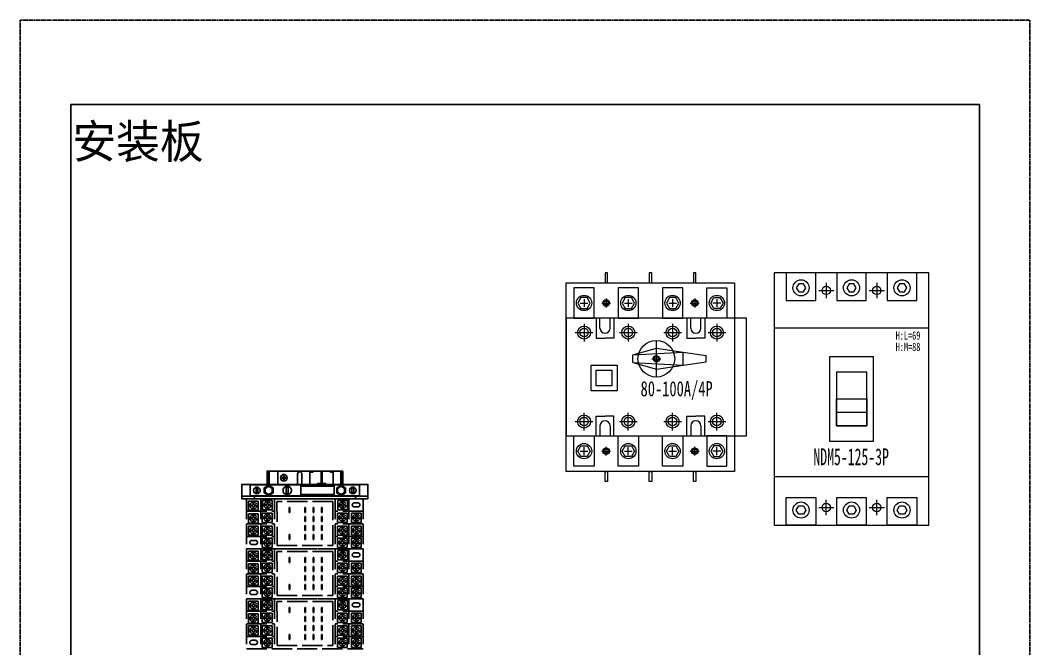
# Model space of a CAD drawing. Extents: x 331745 to 332345, y 349628 to 350428.
# Drawn here: x 331745 to 332345, y 350054 to 350428 of the extents above; entities that cross this region are included whole.
import ezdxf
from ezdxf.enums import TextEntityAlignment as Align

# ---------------------------------------------------------------- set-up
doc = ezdxf.new("R2010")
doc.units = 0
doc.header["$MEASUREMENT"] = 0
doc.linetypes.add('ACAD_ISO02W100', pattern=[15, 12, -3])
doc.linetypes.add('DASHED', pattern=[0.75, 0.5, -0.25])
for name, color, linetype in [('DRAW', 123, 'Continuous'), ('Layer1', 7, 'Continuous'), ('布置图', 30, 'Continuous'), ('文字', 3, 'Continuous')]:
    doc.layers.add(name, color=color, linetype=linetype)
doc.layers.add('细线', color=7, linetype='Continuous', lineweight=0)
doc.styles.add('宋', font='', dxfattribs={"width": 0.7})
doc.styles.get('宋').set_extended_font_data('SimSun')

# ---------------------------------------------------------------- blocks, each defined once
blk = doc.blocks.new('1756939816821faf57-5930-41f2-8984-4e70654d94d7')
for points in [[(4.76, 158.57), (4.76, 159.17), (3.01, 159.17), (3.01, 158.57)], [(9.62, 151.72), (10.28, 151.72), (10.28, 159.17), (9.62, 159.17)], [(15.15, 159.17), (15.15, 158.57), (16.9, 158.57), (16.9, 159.17)], [(7.5, 151.72), (7.5, 151.17), (12.4, 151.17), (12.4, 151.72)]]:
    blk.add_hatch(color=7).paths.add_polyline_path(points)
at = {"color": 0}
for p, q in [((-21.91, 159.17), (-21.91, 151.17)), ((-21.31, 159.17), (-21.31, 151.17)), ((-16.02, 159.17), (-16.02, 151.17)), ((-4.35, 157.47), (-4.35, 151.17)), ((-1.78, 157.47), (-1.78, 151.17)), ((21.33, 159.17), (21.33, 151.17)), ((21.92, 159.17), (21.92, 151.17))]:
    blk.add_line(p, q, dxfattribs=at)
at = {"color": 0, "elevation": 0}
for points in [[(22.5, 159.17), (22.5, 151.17), (-22.5, 151.17), (-22.5, 159.17)], [(16.9, 159.17), (16.9, 151.17), (3.01, 151.17), (3.01, 159.17)], [(4.76, 159.17), (4.76, 158.57), (3.01, 158.57), (3.01, 159.17)], [(10.28, 159.17), (10.28, 151.72), (9.62, 151.72), (9.62, 159.17)], [(16.9, 159.17), (16.9, 158.57), (15.15, 158.57), (15.15, 159.17)], [(12.4, 151.72), (12.4, 151.17), (7.5, 151.17), (7.5, 151.72)]]:
    blk.add_lwpolyline(points, close=True, dxfattribs=at)
at = {"color": 0}
blk.add_arc((-3.07, 157.47), 1.28, 0, 180, dxfattribs=at)
at = {"layer": 'DRAW', "color": 7, "ltscale": 0.3, "elevation": 0}
for points in [[(37.5, 142.67), (37.5, 151.17), (-37.5, 151.17), (-37.5, 142.67)], [(-2.5, 144.42), (-2.5, 150.92), (-32.5, 150.92), (-32.5, 144.42)], [(-24.1, 146.17), (-21.5, 144.67), (-18.9, 146.17), (-18.9, 149.17), (-21.5, 150.67), (-24.1, 149.17)], [(-23.6, 146.46), (-21.5, 145.25), (-19.4, 146.46), (-19.4, 148.88), (-21.5, 150.09), (-23.6, 148.88)], [(17.5, 150.12), (17.5, 150.92), (-2.5, 150.92), (-2.5, 150.12)], [(32.5, 144.42), (32.5, 150.92), (17.5, 150.92), (17.5, 144.42)], [(24.1, 146.17), (21.5, 144.67), (18.9, 146.17), (18.9, 149.17), (21.5, 150.67), (24.1, 149.17)], [(23.6, 146.46), (21.5, 145.25), (19.4, 146.46), (19.4, 148.88), (21.5, 150.09), (23.6, 148.88)], [(37.5, 142.67), (37.5, 144.17), (-37.5, 144.17), (-37.5, 142.67)], [(30, 142.67), (30, 144.17), (-30, 144.17), (-30, 142.67)], [(-28, 146.17), (-28, 149.17), (-29, 149.17), (-29, 146.17)], [(-9.88, 145.79), (-9.88, 149.54), (-11.12, 149.54), (-11.12, 145.79)], [(17.5, 144.42), (17.5, 145.22), (-2.5, 145.22), (-2.5, 144.42)], [(28, 146.17), (28, 149.17), (29, 149.17), (29, 146.17)]]:
    blk.add_lwpolyline(points, close=True, dxfattribs=at)
at = {"layer": 'DRAW', "color": 7, "ltscale": 0.3}
for centre, radius in [((-10.5, 147.67), 2.5), ((-28.5, 147.67), 2), ((28.5, 147.67), 2)]:
    blk.add_circle(centre, radius, dxfattribs=at)
at = {"layer": 'Layer1', "color": 7, "lineweight": -3, "ltscale": 50}
blk.add_circle((-12.5, 155.17), 2.03, dxfattribs=at)
at = {"layer": '文字', "color": 7, "linetype": 'ACAD_ISO02W100'}
for p, q in [((-12.69, 156.37), (-12.69, 155.86)), ((-12.3, 156.37), (-12.69, 156.37)), ((-12.3, 155.86), (-12.3, 156.37)), ((-13.2, 155.35), (-13.75, 155.35)), ((-13.75, 155.35), (-13.75, 154.96)), ((-13.75, 154.96), (-13.2, 154.96)), ((-12.69, 154.45), (-12.69, 153.9)), ((-12.69, 153.9), (-12.3, 153.9)), ((-12.3, 153.9), (-12.3, 154.45)), ((-11.79, 155.35), (-11.27, 155.35)), ((-11.79, 154.96), (-11.27, 154.96)), ((-11.27, 154.96), (-11.27, 155.35))]:
    blk.add_line(p, q, dxfattribs=at)
at = {"layer": '文字', "color": 0, "linetype": 'ACAD_ISO02W100'}
for p, q in [((34.65, 142.67), (-34.65, 142.67)), ((-34.65, 142.67), (-34.65, 112.97)), ((-34.65, 142.67), (-34.65, 112.97)), ((-31.45, 138.92), (-32.13, 138.92)), ((-32.13, 138.92), (-32.13, 138.42)), ((-32.13, 138.42), (-31.45, 138.42)), ((-30.81, 140.19), (-30.81, 139.55)), ((-30.32, 140.19), (-30.81, 140.19)), ((-30.32, 139.55), (-30.32, 140.19)), ((-30.32, 138.92), (-30.32, 138.92)), ((-29.68, 138.92), (-29.04, 138.92)), ((-29.68, 138.42), (-29.04, 138.42)), ((-29.04, 138.42), (-29.04, 138.92)), ((-26.18, 142.67), (-26.18, 112.97)), ((-23.1, 139.19), (-23.78, 139.19)), ((-23.78, 139.19), (-23.78, 138.7)), ((-23.78, 138.7), (-23.1, 138.7)), ((-22.46, 140.46), (-22.46, 139.82)), ((-21.97, 140.46), (-22.46, 140.46)), ((-22.46, 138.06), (-22.46, 137.37)), ((-21.97, 139.82), (-21.97, 140.46)), ((-21.97, 139.19), (-21.97, 139.19)), ((-21.97, 137.37), (-21.97, 138.06)), ((-21.34, 139.19), (-20.69, 139.19)), ((-21.34, 138.7), (-20.69, 138.7)), ((-20.69, 138.7), (-20.69, 139.19)), ((-17.96, 142.67), (-17.96, 112.97)), ((17.96, 142.67), (17.96, 112.97)), ((21.58, 139.19), (20.9, 139.19)), ((20.9, 139.19), (20.9, 138.7)), ((20.9, 138.7), (21.58, 138.7)), ((22.22, 140.46), (22.22, 139.82)), ((22.71, 140.46), (22.22, 140.46)), ((22.22, 138.06), (22.22, 137.37)), ((22.71, 139.82), (22.71, 140.46)), ((22.71, 139.19), (22.71, 139.19)), ((22.71, 137.37), (22.71, 138.06)), ((23.35, 139.19), (23.99, 139.19)), ((23.35, 138.7), (23.99, 138.7)), ((23.99, 138.7), (23.99, 139.19)), ((26.18, 142.67), (26.18, 112.97)), ((34.65, 142.67), (34.65, 112.97)), ((-34.65, 135.3), (-17.96, 135.3)), ((-30.81, 137.79), (-30.81, 137.1)), ((-30.81, 137.1), (-30.32, 137.1)), ((-30.81, 132.55), (-30.81, 131.91)), ((-30.32, 132.55), (-30.81, 132.55)), ((-30.32, 137.1), (-30.32, 137.79)), ((-30.32, 131.91), (-30.32, 132.55)), ((-22.58, 132.98), (-22.58, 132.34)), ((-22.09, 132.98), (-22.58, 132.98)), ((-22.46, 137.37), (-21.97, 137.37)), ((-22.09, 132.34), (-22.09, 132.98)), ((34.65, 135.3), (17.96, 135.3)), ((22.1, 132.98), (22.1, 132.34)), ((22.59, 132.98), (22.1, 132.98)), ((22.22, 137.37), (22.71, 137.37)), ((22.59, 132.34), (22.59, 132.98)), ((30.33, 132.98), (30.33, 132.34)), ((30.82, 132.98), (30.33, 132.98)), ((30.82, 132.34), (30.82, 132.98)), ((-34.65, 127.82), (-17.96, 127.82)), ((-31.45, 131.28), (-32.13, 131.28)), ((-32.13, 131.28), (-32.13, 130.79)), ((-32.13, 130.79), (-31.45, 130.79)), ((-30.81, 130.15), (-30.81, 129.46)), ((-30.81, 129.46), (-30.32, 129.46)), ((-30.32, 131.28), (-30.32, 131.28)), ((-30.32, 129.46), (-30.32, 130.15)), ((-29.68, 131.28), (-29.04, 131.28)), ((-29.68, 130.79), (-29.04, 130.79)), ((-29.04, 130.79), (-29.04, 131.28)), ((-23.22, 131.7), (-23.9, 131.7)), ((-23.9, 131.7), (-23.9, 131.21)), ((-23.9, 131.21), (-23.22, 131.21)), ((-22.58, 130.57), (-22.58, 129.89)), ((-22.58, 129.89), (-22.09, 129.89)), ((-22.09, 131.7), (-22.09, 131.7)), ((-22.09, 129.89), (-22.09, 130.57)), ((-21.45, 131.7), (-20.81, 131.7)), ((-21.45, 131.21), (-20.81, 131.21)), ((-20.81, 131.21), (-20.81, 131.7)), ((34.65, 127.82), (17.96, 127.82)), ((21.46, 131.7), (20.78, 131.7)), ((20.78, 131.7), (20.78, 131.21)), ((20.78, 131.21), (21.46, 131.21)), ((22.1, 130.57), (22.1, 129.89)), ((22.1, 129.89), (22.59, 129.89)), ((22.59, 131.7), (22.59, 131.7)), ((22.59, 129.89), (22.59, 130.57)), ((23.23, 131.7), (23.87, 131.7)), ((23.23, 131.21), (23.87, 131.21)), ((23.87, 131.21), (23.87, 131.7)), ((29.69, 131.7), (29.01, 131.7)), ((29.01, 131.7), (29.01, 131.21)), ((29.01, 131.21), (29.69, 131.21)), ((30.33, 130.57), (30.33, 129.89)), ((30.33, 129.89), (30.82, 129.89)), ((30.82, 131.7), (30.82, 131.7)), ((30.82, 129.89), (30.82, 130.57)), ((31.45, 131.7), (32.1, 131.7)), ((31.45, 131.21), (32.1, 131.21)), ((32.1, 131.21), (32.1, 131.7)), ((-34.65, 120.33), (-17.96, 120.33)), ((-31.45, 124.07), (-32.13, 124.07)), ((-32.13, 124.07), (-32.13, 123.57)), ((-32.13, 123.57), (-31.45, 123.57)), ((-30.81, 125.34), (-30.81, 124.7)), ((-30.32, 125.34), (-30.81, 125.34)), ((-30.81, 122.94), (-30.81, 122.25)), ((-30.81, 122.25), (-30.32, 122.25)), ((-30.32, 124.7), (-30.32, 125.34)), ((-30.32, 124.07), (-30.32, 124.07)), ((-30.32, 122.25), (-30.32, 122.94)), ((-29.68, 124.07), (-29.04, 124.07)), ((-29.68, 123.57), (-29.04, 123.57)), ((-29.04, 123.57), (-29.04, 124.07)), ((-23.22, 124.07), (-23.9, 124.07)), ((-23.9, 124.07), (-23.9, 123.57)), ((-23.9, 123.57), (-23.22, 123.57)), ((-22.58, 125.34), (-22.58, 124.7)), ((-22.09, 125.34), (-22.58, 125.34)), ((-22.58, 122.94), (-22.58, 122.25)), ((-22.58, 122.25), (-22.09, 122.25)), ((-22.09, 124.7), (-22.09, 125.34)), ((-22.09, 124.07), (-22.09, 124.07)), ((-22.09, 122.25), (-22.09, 122.94)), ((-21.45, 124.07), (-20.81, 124.07)), ((-21.45, 123.57), (-20.81, 123.57)), ((-20.81, 123.57), (-20.81, 124.07)), ((34.65, 120.33), (17.96, 120.33)), ((21.46, 124.07), (20.78, 124.07)), ((20.78, 124.07), (20.78, 123.57)), ((20.78, 123.57), (21.46, 123.57)), ((22.1, 125.34), (22.1, 124.7)), ((22.59, 125.34), (22.1, 125.34)), ((22.1, 122.94), (22.1, 122.25)), ((22.1, 122.25), (22.59, 122.25)), ((22.59, 124.7), (22.59, 125.34)), ((22.59, 124.07), (22.59, 124.07)), ((22.59, 122.25), (22.59, 122.94)), ((23.23, 124.07), (23.87, 124.07)), ((23.23, 123.57), (23.87, 123.57)), ((23.87, 123.57), (23.87, 124.07)), ((29.69, 124.07), (29.01, 124.07)), ((29.01, 124.07), (29.01, 123.57)), ((29.01, 123.57), (29.69, 123.57)), ((30.33, 125.34), (30.33, 124.7)), ((30.82, 125.34), (30.33, 125.34)), ((30.33, 122.94), (30.33, 122.25)), ((30.33, 122.25), (30.82, 122.25)), ((30.82, 124.7), (30.82, 125.34)), ((30.82, 124.07), (30.82, 124.07)), ((30.82, 122.25), (30.82, 122.94)), ((31.45, 124.07), (32.1, 124.07)), ((31.45, 123.57), (32.1, 123.57)), ((32.1, 123.57), (32.1, 124.07)), ((-23.22, 116.85), (-23.9, 116.85)), ((-23.9, 116.85), (-23.9, 116.36)), ((-23.9, 116.36), (-23.22, 116.36)), ((-22.58, 118.13), (-22.58, 117.49)), ((-22.09, 118.13), (-22.58, 118.13)), ((-22.58, 115.72), (-22.58, 115.04)), ((-22.58, 115.04), (-22.09, 115.04)), ((-22.09, 117.49), (-22.09, 118.13)), ((-22.09, 116.85), (-22.09, 116.85)), ((-22.09, 115.04), (-22.09, 115.72)), ((-21.45, 116.85), (-20.81, 116.85)), ((-21.45, 116.36), (-20.81, 116.36)), ((-20.81, 116.36), (-20.81, 116.85)), ((21.46, 116.85), (20.78, 116.85)), ((20.78, 116.85), (20.78, 116.36)), ((20.78, 116.36), (21.46, 116.36)), ((22.1, 118.13), (22.1, 117.49)), ((22.59, 118.13), (22.1, 118.13)), ((22.1, 115.72), (22.1, 115.04)), ((22.1, 115.04), (22.59, 115.04)), ((22.59, 117.49), (22.59, 118.13)), ((22.59, 116.85), (22.59, 116.85)), ((22.59, 115.04), (22.59, 115.72)), ((23.23, 116.85), (23.87, 116.85)), ((23.23, 116.36), (23.87, 116.36)), ((23.87, 116.36), (23.87, 116.85)), ((29.69, 116.85), (29.01, 116.85)), ((29.01, 116.85), (29.01, 116.36)), ((29.01, 116.36), (29.69, 116.36)), ((30.33, 118.13), (30.33, 117.49)), ((30.82, 118.13), (30.33, 118.13)), ((30.33, 115.72), (30.33, 115.04)), ((30.33, 115.04), (30.82, 115.04)), ((30.82, 117.49), (30.82, 118.13)), ((30.82, 116.85), (30.82, 116.85)), ((30.82, 115.04), (30.82, 115.72)), ((31.45, 116.85), (32.1, 116.85)), ((31.45, 116.36), (32.1, 116.36)), ((32.1, 116.36), (32.1, 116.85)), ((-34.65, 112.97), (34.65, 112.97)), ((34.65, 112.97), (-34.65, 112.97)), ((-34.65, 112.97), (-34.65, 83.27)), ((-34.65, 112.97), (-34.65, 83.27)), ((-31.45, 109.22), (-32.13, 109.22)), ((-32.13, 109.22), (-32.13, 108.72)), ((-32.13, 108.72), (-31.45, 108.72)), ((-30.81, 110.49), (-30.81, 109.85)), ((-30.32, 110.49), (-30.81, 110.49)), ((-30.81, 108.09), (-30.81, 107.4)), ((-30.32, 109.85), (-30.32, 110.49)), ((-30.32, 109.22), (-30.32, 109.22)), ((-30.32, 107.4), (-30.32, 108.09)), ((-29.68, 109.22), (-29.04, 109.22)), ((-29.68, 108.72), (-29.04, 108.72)), ((-29.04, 108.72), (-29.04, 109.22)), ((-26.18, 112.97), (-26.18, 83.27)), ((-23.1, 109.49), (-23.78, 109.49)), ((-23.78, 109.49), (-23.78, 109)), ((-23.78, 109), (-23.1, 109)), ((-22.46, 110.76), (-22.46, 110.12)), ((-21.97, 110.76), (-22.46, 110.76)), ((-22.46, 108.36), (-22.46, 107.67)), ((-21.97, 110.12), (-21.97, 110.76)), ((-21.97, 109.49), (-21.97, 109.49)), ((-21.97, 107.67), (-21.97, 108.36)), ((-21.34, 109.49), (-20.69, 109.49)), ((-21.34, 109), (-20.69, 109)), ((-20.69, 109), (-20.69, 109.49)), ((-17.96, 112.97), (-17.96, 83.27)), ((17.96, 112.97), (17.96, 83.27)), ((21.58, 109.49), (20.9, 109.49)), ((20.9, 109.49), (20.9, 109)), ((20.9, 109), (21.58, 109)), ((22.22, 110.76), (22.22, 110.12)), ((22.71, 110.76), (22.22, 110.76)), ((22.22, 108.36), (22.22, 107.67)), ((22.71, 110.12), (22.71, 110.76)), ((22.71, 109.49), (22.71, 109.49)), ((22.71, 107.67), (22.71, 108.36)), ((23.35, 109.49), (23.99, 109.49)), ((23.35, 109), (23.99, 109)), ((23.99, 109), (23.99, 109.49)), ((26.18, 112.97), (26.18, 83.27)), ((34.65, 112.97), (34.65, 83.27)), ((-34.65, 105.6), (-17.96, 105.6)), ((-30.81, 107.4), (-30.32, 107.4)), ((-30.81, 102.85), (-30.81, 102.21)), ((-30.32, 102.85), (-30.81, 102.85)), ((-30.32, 102.21), (-30.32, 102.85)), ((-23.22, 102), (-23.9, 102)), ((-23.9, 102), (-23.9, 101.51)), ((-22.58, 103.28), (-22.58, 102.64)), ((-22.09, 103.28), (-22.58, 103.28)), ((-22.46, 107.67), (-21.97, 107.67)), ((-22.09, 102.64), (-22.09, 103.28)), ((-22.09, 102), (-22.09, 102)), ((-21.45, 102), (-20.81, 102)), ((-20.81, 101.51), (-20.81, 102)), ((34.65, 105.6), (17.96, 105.6)), ((21.46, 102), (20.78, 102)), ((20.78, 102), (20.78, 101.51)), ((22.1, 103.28), (22.1, 102.64)), ((22.59, 103.28), (22.1, 103.28)), ((22.22, 107.67), (22.71, 107.67)), ((22.59, 102.64), (22.59, 103.28)), ((22.59, 102), (22.59, 102)), ((23.23, 102), (23.87, 102)), ((23.87, 101.51), (23.87, 102)), ((29.69, 102), (29.01, 102)), ((29.01, 102), (29.01, 101.51)), ((30.33, 103.28), (30.33, 102.64)), ((30.82, 103.28), (30.33, 103.28)), ((30.82, 102.64), (30.82, 103.28)), ((30.82, 102), (30.82, 102)), ((31.45, 102), (32.1, 102)), ((32.1, 101.51), (32.1, 102)), ((-34.65, 98.12), (-17.96, 98.12)), ((-31.45, 101.58), (-32.13, 101.58)), ((-32.13, 101.58), (-32.13, 101.09)), ((-32.13, 101.09), (-31.45, 101.09)), ((-30.81, 100.45), (-30.81, 99.76)), ((-30.81, 99.76), (-30.32, 99.76)), ((-30.32, 101.58), (-30.32, 101.58)), ((-30.32, 99.76), (-30.32, 100.45)), ((-29.68, 101.58), (-29.04, 101.58)), ((-29.68, 101.09), (-29.04, 101.09)), ((-29.04, 101.09), (-29.04, 101.58)), ((-23.9, 101.51), (-23.22, 101.51)), ((-22.58, 100.87), (-22.58, 100.19)), ((-22.58, 100.19), (-22.09, 100.19)), ((-22.09, 100.19), (-22.09, 100.87)), ((-21.45, 101.51), (-20.81, 101.51)), ((34.65, 98.12), (17.96, 98.12)), ((20.78, 101.51), (21.46, 101.51)), ((22.1, 100.87), (22.1, 100.19)), ((22.1, 100.19), (22.59, 100.19)), ((22.59, 100.19), (22.59, 100.87)), ((23.23, 101.51), (23.87, 101.51)), ((29.01, 101.51), (29.69, 101.51)), ((30.33, 100.87), (30.33, 100.19)), ((30.33, 100.19), (30.82, 100.19)), ((30.82, 100.19), (30.82, 100.87)), ((31.45, 101.51), (32.1, 101.51)), ((-34.65, 90.63), (-17.96, 90.63)), ((-31.45, 94.37), (-32.13, 94.37)), ((-32.13, 94.37), (-32.13, 93.87)), ((-32.13, 93.87), (-31.45, 93.87)), ((-30.81, 95.64), (-30.81, 95)), ((-30.32, 95.64), (-30.81, 95.64)), ((-30.81, 93.24), (-30.81, 92.55)), ((-30.81, 92.55), (-30.32, 92.55)), ((-30.32, 95), (-30.32, 95.64)), ((-30.32, 94.37), (-30.32, 94.37)), ((-30.32, 92.55), (-30.32, 93.24)), ((-29.68, 94.37), (-29.04, 94.37)), ((-29.68, 93.87), (-29.04, 93.87)), ((-29.04, 93.87), (-29.04, 94.37)), ((-23.22, 94.37), (-23.9, 94.37)), ((-23.9, 94.37), (-23.9, 93.87)), ((-23.9, 93.87), (-23.22, 93.87)), ((-22.58, 95.64), (-22.58, 95)), ((-22.09, 95.64), (-22.58, 95.64)), ((-22.58, 93.24), (-22.58, 92.55)), ((-22.58, 92.55), (-22.09, 92.55)), ((-22.09, 95), (-22.09, 95.64)), ((-22.09, 94.37), (-22.09, 94.37)), ((-22.09, 92.55), (-22.09, 93.24)), ((-21.45, 94.37), (-20.81, 94.37)), ((-21.45, 93.87), (-20.81, 93.87)), ((-20.81, 93.87), (-20.81, 94.37)), ((34.65, 90.63), (17.96, 90.63)), ((21.46, 94.37), (20.78, 94.37)), ((20.78, 94.37), (20.78, 93.87)), ((20.78, 93.87), (21.46, 93.87)), ((22.1, 95.64), (22.1, 95)), ((22.59, 95.64), (22.1, 95.64)), ((22.1, 93.24), (22.1, 92.55)), ((22.1, 92.55), (22.59, 92.55)), ((22.59, 95), (22.59, 95.64)), ((22.59, 94.37), (22.59, 94.37)), ((22.59, 92.55), (22.59, 93.24)), ((23.23, 94.37), (23.87, 94.37)), ((23.23, 93.87), (23.87, 93.87)), ((23.87, 93.87), (23.87, 94.37)), ((29.69, 94.37), (29.01, 94.37)), ((29.01, 94.37), (29.01, 93.87)), ((29.01, 93.87), (29.69, 93.87)), ((30.33, 95.64), (30.33, 95)), ((30.82, 95.64), (30.33, 95.64)), ((30.33, 93.24), (30.33, 92.55)), ((30.33, 92.55), (30.82, 92.55)), ((30.82, 95), (30.82, 95.64)), ((30.82, 94.37), (30.82, 94.37)), ((30.82, 92.55), (30.82, 93.24)), ((31.45, 94.37), (32.1, 94.37)), ((31.45, 93.87), (32.1, 93.87)), ((32.1, 93.87), (32.1, 94.37)), ((-23.22, 87.15), (-23.9, 87.15)), ((-23.9, 87.15), (-23.9, 86.66)), ((-23.9, 86.66), (-23.22, 86.66)), ((-22.58, 88.43), (-22.58, 87.79)), ((-22.09, 88.43), (-22.58, 88.43)), ((-22.58, 86.02), (-22.58, 85.34)), ((-22.58, 85.34), (-22.09, 85.34)), ((-22.09, 87.79), (-22.09, 88.43)), ((-22.09, 87.15), (-22.09, 87.15)), ((-22.09, 85.34), (-22.09, 86.02)), ((-21.45, 87.15), (-20.81, 87.15)), ((-21.45, 86.66), (-20.81, 86.66)), ((-20.81, 86.66), (-20.81, 87.15)), ((21.46, 87.15), (20.78, 87.15)), ((20.78, 87.15), (20.78, 86.66)), ((20.78, 86.66), (21.46, 86.66)), ((22.1, 88.43), (22.1, 87.79)), ((22.59, 88.43), (22.1, 88.43)), ((22.1, 86.02), (22.1, 85.34)), ((22.1, 85.34), (22.59, 85.34)), ((22.59, 87.79), (22.59, 88.43)), ((22.59, 87.15), (22.59, 87.15)), ((22.59, 85.34), (22.59, 86.02)), ((23.23, 87.15), (23.87, 87.15)), ((23.23, 86.66), (23.87, 86.66)), ((23.87, 86.66), (23.87, 87.15)), ((29.69, 87.15), (29.01, 87.15)), ((29.01, 87.15), (29.01, 86.66)), ((29.01, 86.66), (29.69, 86.66)), ((30.33, 88.43), (30.33, 87.79)), ((30.82, 88.43), (30.33, 88.43)), ((30.33, 86.02), (30.33, 85.34)), ((30.33, 85.34), (30.82, 85.34)), ((30.82, 87.79), (30.82, 88.43)), ((30.82, 87.15), (30.82, 87.15)), ((30.82, 85.34), (30.82, 86.02)), ((31.45, 87.15), (32.1, 87.15)), ((31.45, 86.66), (32.1, 86.66)), ((32.1, 86.66), (32.1, 87.15)), ((-34.65, 83.27), (34.65, 83.27)), ((34.65, 83.27), (-34.65, 83.27)), ((-34.65, 83.27), (-34.65, 53.57)), ((-34.65, 83.27), (-34.65, 53.57)), ((-31.45, 79.52), (-32.13, 79.52)), ((-32.13, 79.52), (-32.13, 79.02)), ((-32.13, 79.02), (-31.45, 79.02)), ((-30.81, 80.79), (-30.81, 80.15)), ((-30.32, 80.79), (-30.81, 80.79)), ((-30.81, 78.39), (-30.81, 77.7)), ((-30.32, 80.15), (-30.32, 80.79)), ((-30.32, 79.52), (-30.32, 79.52)), ((-30.32, 77.7), (-30.32, 78.39)), ((-29.68, 79.52), (-29.04, 79.52)), ((-29.68, 79.02), (-29.04, 79.02)), ((-29.04, 79.02), (-29.04, 79.52)), ((-26.18, 83.27), (-26.18, 53.57)), ((-23.1, 79.79), (-23.78, 79.79)), ((-23.78, 79.79), (-23.78, 79.3)), ((-23.78, 79.3), (-23.1, 79.3)), ((-22.46, 81.06), (-22.46, 80.42)), ((-21.97, 81.06), (-22.46, 81.06)), ((-22.46, 78.66), (-22.46, 77.97)), ((-21.97, 80.42), (-21.97, 81.06)), ((-21.97, 79.79), (-21.97, 79.79)), ((-21.97, 77.97), (-21.97, 78.66)), ((-21.34, 79.79), (-20.69, 79.79)), ((-21.34, 79.3), (-20.69, 79.3)), ((-20.69, 79.3), (-20.69, 79.79)), ((-17.96, 83.27), (-17.96, 53.57)), ((17.96, 83.27), (17.96, 53.57)), ((21.58, 79.79), (20.9, 79.79)), ((20.9, 79.79), (20.9, 79.3)), ((20.9, 79.3), (21.58, 79.3)), ((22.22, 81.06), (22.22, 80.42)), ((22.71, 81.06), (22.22, 81.06)), ((22.22, 78.66), (22.22, 77.97)), ((22.71, 80.42), (22.71, 81.06)), ((22.71, 79.79), (22.71, 79.79)), ((22.71, 77.97), (22.71, 78.66)), ((23.35, 79.79), (23.99, 79.79)), ((23.35, 79.3), (23.99, 79.3)), ((23.99, 79.3), (23.99, 79.79)), ((26.18, 83.27), (26.18, 53.57)), ((34.65, 83.27), (34.65, 53.57)), ((-34.65, 75.9), (-17.96, 75.9)), ((-30.81, 77.7), (-30.32, 77.7)), ((-30.81, 73.15), (-30.81, 72.51)), ((-30.32, 73.15), (-30.81, 73.15)), ((-30.32, 72.51), (-30.32, 73.15)), ((-23.22, 72.3), (-23.9, 72.3)), ((-23.9, 72.3), (-23.9, 71.81)), ((-22.58, 73.58), (-22.58, 72.94)), ((-22.09, 73.58), (-22.58, 73.58)), ((-22.46, 77.97), (-21.97, 77.97)), ((-22.09, 72.94), (-22.09, 73.58)), ((-22.09, 72.3), (-22.09, 72.3)), ((-21.45, 72.3), (-20.81, 72.3)), ((-20.81, 71.81), (-20.81, 72.3)), ((34.65, 75.9), (17.96, 75.9)), ((21.46, 72.3), (20.78, 72.3)), ((20.78, 72.3), (20.78, 71.81)), ((22.1, 73.58), (22.1, 72.94)), ((22.59, 73.58), (22.1, 73.58)), ((22.22, 77.97), (22.71, 77.97)), ((22.59, 72.94), (22.59, 73.58)), ((22.59, 72.3), (22.59, 72.3)), ((23.23, 72.3), (23.87, 72.3)), ((23.87, 71.81), (23.87, 72.3)), ((29.69, 72.3), (29.01, 72.3)), ((29.01, 72.3), (29.01, 71.81)), ((30.33, 73.58), (30.33, 72.94)), ((30.82, 73.58), (30.33, 73.58)), ((30.82, 72.94), (30.82, 73.58)), ((30.82, 72.3), (30.82, 72.3)), ((31.45, 72.3), (32.1, 72.3)), ((32.1, 71.81), (32.1, 72.3)), ((-34.65, 68.42), (-17.96, 68.42)), ((-31.45, 71.88), (-32.13, 71.88)), ((-32.13, 71.88), (-32.13, 71.39)), ((-32.13, 71.39), (-31.45, 71.39)), ((-30.81, 70.75), (-30.81, 70.06)), ((-30.81, 70.06), (-30.32, 70.06)), ((-30.32, 71.88), (-30.32, 71.88)), ((-30.32, 70.06), (-30.32, 70.75)), ((-29.68, 71.88), (-29.04, 71.88)), ((-29.68, 71.39), (-29.04, 71.39)), ((-29.04, 71.39), (-29.04, 71.88)), ((-23.9, 71.81), (-23.22, 71.81)), ((-22.58, 71.17), (-22.58, 70.49)), ((-22.58, 70.49), (-22.09, 70.49)), ((-22.09, 70.49), (-22.09, 71.17)), ((-21.45, 71.81), (-20.81, 71.81)), ((34.65, 68.42), (17.96, 68.42)), ((20.78, 71.81), (21.46, 71.81)), ((22.1, 71.17), (22.1, 70.49)), ((22.1, 70.49), (22.59, 70.49)), ((22.59, 70.49), (22.59, 71.17)), ((23.23, 71.81), (23.87, 71.81)), ((29.01, 71.81), (29.69, 71.81)), ((30.33, 71.17), (30.33, 70.49)), ((30.33, 70.49), (30.82, 70.49)), ((30.82, 70.49), (30.82, 71.17)), ((31.45, 71.81), (32.1, 71.81)), ((-34.65, 60.93), (-17.96, 60.93)), ((-31.45, 64.67), (-32.13, 64.67)), ((-32.13, 64.67), (-32.13, 64.17)), ((-32.13, 64.17), (-31.45, 64.17)), ((-30.81, 65.94), (-30.81, 65.3)), ((-30.32, 65.94), (-30.81, 65.94)), ((-30.81, 63.54), (-30.81, 62.85)), ((-30.81, 62.85), (-30.32, 62.85)), ((-30.32, 65.3), (-30.32, 65.94)), ((-30.32, 64.67), (-30.32, 64.67)), ((-30.32, 62.85), (-30.32, 63.54)), ((-29.68, 64.67), (-29.04, 64.67)), ((-29.68, 64.17), (-29.04, 64.17)), ((-29.04, 64.17), (-29.04, 64.67)), ((-23.22, 64.67), (-23.9, 64.67)), ((-23.9, 64.67), (-23.9, 64.17)), ((-23.9, 64.17), (-23.22, 64.17)), ((-22.58, 65.94), (-22.58, 65.3)), ((-22.09, 65.94), (-22.58, 65.94)), ((-22.58, 63.54), (-22.58, 62.85)), ((-22.58, 62.85), (-22.09, 62.85)), ((-22.09, 65.3), (-22.09, 65.94)), ((-22.09, 64.67), (-22.09, 64.67)), ((-22.09, 62.85), (-22.09, 63.54)), ((-21.45, 64.67), (-20.81, 64.67)), ((-21.45, 64.17), (-20.81, 64.17)), ((-20.81, 64.17), (-20.81, 64.67)), ((34.65, 60.93), (17.96, 60.93)), ((21.46, 64.67), (20.78, 64.67)), ((20.78, 64.67), (20.78, 64.17)), ((20.78, 64.17), (21.46, 64.17)), ((22.1, 65.94), (22.1, 65.3)), ((22.59, 65.94), (22.1, 65.94)), ((22.1, 63.54), (22.1, 62.85)), ((22.1, 62.85), (22.59, 62.85)), ((22.59, 65.3), (22.59, 65.94)), ((22.59, 64.67), (22.59, 64.67)), ((22.59, 62.85), (22.59, 63.54)), ((23.23, 64.67), (23.87, 64.67)), ((23.23, 64.17), (23.87, 64.17)), ((23.87, 64.17), (23.87, 64.67)), ((29.69, 64.67), (29.01, 64.67)), ((29.01, 64.67), (29.01, 64.17)), ((29.01, 64.17), (29.69, 64.17)), ((30.33, 65.94), (30.33, 65.3)), ((30.82, 65.94), (30.33, 65.94)), ((30.33, 63.54), (30.33, 62.85)), ((30.33, 62.85), (30.82, 62.85)), ((30.82, 65.3), (30.82, 65.94)), ((30.82, 64.67), (30.82, 64.67)), ((30.82, 62.85), (30.82, 63.54)), ((31.45, 64.67), (32.1, 64.67)), ((31.45, 64.17), (32.1, 64.17)), ((32.1, 64.17), (32.1, 64.67)), ((-23.22, 57.45), (-23.9, 57.45)), ((-23.9, 57.45), (-23.9, 56.96)), ((-23.9, 56.96), (-23.22, 56.96)), ((-22.58, 58.73), (-22.58, 58.09)), ((-22.09, 58.73), (-22.58, 58.73)), ((-22.58, 56.32), (-22.58, 55.64)), ((-22.58, 55.64), (-22.09, 55.64)), ((-22.09, 58.09), (-22.09, 58.73)), ((-22.09, 57.45), (-22.09, 57.45)), ((-22.09, 55.64), (-22.09, 56.32)), ((-21.45, 57.45), (-20.81, 57.45)), ((-21.45, 56.96), (-20.81, 56.96)), ((-20.81, 56.96), (-20.81, 57.45)), ((21.46, 57.45), (20.78, 57.45)), ((20.78, 57.45), (20.78, 56.96)), ((20.78, 56.96), (21.46, 56.96)), ((22.1, 58.73), (22.1, 58.09)), ((22.59, 58.73), (22.1, 58.73)), ((22.1, 56.32), (22.1, 55.64)), ((22.1, 55.64), (22.59, 55.64)), ((22.59, 58.09), (22.59, 58.73)), ((22.59, 57.45), (22.59, 57.45)), ((22.59, 55.64), (22.59, 56.32)), ((23.23, 57.45), (23.87, 57.45)), ((23.23, 56.96), (23.87, 56.96)), ((23.87, 56.96), (23.87, 57.45)), ((29.69, 57.45), (29.01, 57.45)), ((29.01, 57.45), (29.01, 56.96)), ((29.01, 56.96), (29.69, 56.96)), ((30.33, 58.73), (30.33, 58.09)), ((30.82, 58.73), (30.33, 58.73)), ((30.33, 56.32), (30.33, 55.64)), ((30.33, 55.64), (30.82, 55.64)), ((30.82, 58.09), (30.82, 58.73)), ((30.82, 57.45), (30.82, 57.45)), ((30.82, 55.64), (30.82, 56.32)), ((31.45, 57.45), (32.1, 57.45)), ((31.45, 56.96), (32.1, 56.96)), ((32.1, 56.96), (32.1, 57.45)), ((-34.65, 53.57), (34.65, 53.57))]:
    blk.add_line(p, q, dxfattribs=at)
at = {"layer": '文字', "color": 0, "linetype": 'ACAD_ISO02W100', "elevation": 0}
for points in [[(-33.51, 141.36), (-33.51, 135.87), (-27.73, 135.87), (-27.73, 141.36)], [(-25.17, 141.64), (-25.17, 136.14), (-19.38, 136.14), (-19.38, 141.64)], [(-16.57, 141.02), (-16.55, 114.94), (16.57, 114.94), (16.57, 141.02)], [(19.51, 141.64), (19.51, 136.14), (25.3, 136.14), (25.3, 141.64)], [(-33.51, 133.73), (-33.51, 128.23), (-27.73, 128.23), (-27.73, 133.73)], [(-25.29, 134.15), (-25.29, 128.66), (-19.5, 128.66), (-19.5, 134.15)], [(-8.95, 137.57), (-8.95, 134.53), (-9.3, 134.53), (-9.3, 137.57)], [(0.28, 137.57), (0.28, 134.53), (-0.07, 134.53), (-0.07, 137.57)], [(0.28, 132.2), (0.28, 129.16), (-0.07, 129.16), (-0.07, 132.2)], [(5.24, 137.57), (5.24, 134.53), (4.89, 134.53), (4.89, 137.57)], [(5.24, 132.2), (5.24, 129.16), (4.89, 129.16), (4.89, 132.2)], [(10.19, 137.57), (10.19, 134.53), (9.84, 134.53), (9.84, 137.57)], [(10.19, 132.2), (10.19, 129.16), (9.84, 129.16), (9.84, 132.2)], [(19.39, 134.15), (19.39, 128.66), (25.18, 128.66), (25.18, 134.15)], [(27.62, 134.15), (27.62, 128.66), (33.41, 128.66), (33.41, 134.15)], [(-33.51, 126.51), (-33.51, 121.02), (-27.73, 121.02), (-27.73, 126.51)], [(-25.29, 126.51), (-25.29, 121.02), (-19.5, 121.02), (-19.5, 126.51)], [(0.28, 126.83), (0.28, 123.78), (-0.07, 123.78), (-0.07, 126.83)], [(5.24, 126.83), (5.24, 123.78), (4.89, 123.78), (4.89, 126.83)], [(10.19, 126.83), (10.19, 123.78), (9.84, 123.78), (9.84, 126.83)], [(19.39, 126.51), (19.39, 121.02), (25.18, 121.02), (25.18, 126.51)], [(27.62, 126.51), (27.62, 121.02), (33.41, 121.02), (33.41, 126.51)], [(-8.95, 121.46), (-8.95, 118.41), (-9.3, 118.41), (-9.3, 121.46)], [(0.28, 121.46), (0.28, 118.41), (-0.07, 118.41), (-0.07, 121.46)], [(5.24, 121.46), (5.24, 118.41), (4.89, 118.41), (4.89, 121.46)], [(10.19, 121.46), (10.19, 118.41), (9.84, 118.41), (9.84, 121.46)], [(-25.29, 119.3), (-25.29, 113.81), (-19.5, 113.81), (-19.5, 119.3)], [(19.39, 119.3), (19.39, 113.81), (25.18, 113.81), (25.18, 119.3)], [(27.62, 119.3), (27.62, 113.81), (33.41, 113.81), (33.41, 119.3)], [(-33.51, 111.66), (-33.51, 106.17), (-27.73, 106.17), (-27.73, 111.66)], [(-25.17, 111.94), (-25.17, 106.44), (-19.38, 106.44), (-19.38, 111.94)], [(-16.57, 111.32), (-16.55, 85.24), (16.57, 85.24), (16.57, 111.32)], [(19.51, 111.94), (19.51, 106.44), (25.3, 106.44), (25.3, 111.94)], [(-33.51, 104.03), (-33.51, 98.53), (-27.73, 98.53), (-27.73, 104.03)], [(-25.29, 104.45), (-25.29, 98.96), (-19.5, 98.96), (-19.5, 104.45)], [(-8.95, 107.87), (-8.95, 104.83), (-9.3, 104.83), (-9.3, 107.87)], [(0.28, 107.87), (0.28, 104.83), (-0.07, 104.83), (-0.07, 107.87)], [(0.28, 102.5), (0.28, 99.46), (-0.07, 99.46), (-0.07, 102.5)], [(5.24, 107.87), (5.24, 104.83), (4.89, 104.83), (4.89, 107.87)], [(5.24, 102.5), (5.24, 99.46), (4.89, 99.46), (4.89, 102.5)], [(10.19, 107.87), (10.19, 104.83), (9.84, 104.83), (9.84, 107.87)], [(10.19, 102.5), (10.19, 99.46), (9.84, 99.46), (9.84, 102.5)], [(19.39, 104.45), (19.39, 98.96), (25.18, 98.96), (25.18, 104.45)], [(27.62, 104.45), (27.62, 98.96), (33.41, 98.96), (33.41, 104.45)], [(-33.51, 96.81), (-33.51, 91.32), (-27.73, 91.32), (-27.73, 96.81)], [(-25.29, 96.81), (-25.29, 91.32), (-19.5, 91.32), (-19.5, 96.81)], [(0.28, 97.13), (0.28, 94.08), (-0.07, 94.08), (-0.07, 97.13)], [(5.24, 97.13), (5.24, 94.08), (4.89, 94.08), (4.89, 97.13)], [(10.19, 97.13), (10.19, 94.08), (9.84, 94.08), (9.84, 97.13)], [(19.39, 96.81), (19.39, 91.32), (25.18, 91.32), (25.18, 96.81)], [(27.62, 96.81), (27.62, 91.32), (33.41, 91.32), (33.41, 96.81)], [(-8.95, 91.76), (-8.95, 88.71), (-9.3, 88.71), (-9.3, 91.76)], [(0.28, 91.76), (0.28, 88.71), (-0.07, 88.71), (-0.07, 91.76)], [(5.24, 91.76), (5.24, 88.71), (4.89, 88.71), (4.89, 91.76)], [(10.19, 91.76), (10.19, 88.71), (9.84, 88.71), (9.84, 91.76)], [(-25.29, 89.6), (-25.29, 84.11), (-19.5, 84.11), (-19.5, 89.6)], [(19.39, 89.6), (19.39, 84.11), (25.18, 84.11), (25.18, 89.6)], [(27.62, 89.6), (27.62, 84.11), (33.41, 84.11), (33.41, 89.6)], [(-33.51, 81.96), (-33.51, 76.47), (-27.73, 76.47), (-27.73, 81.96)], [(-25.17, 82.24), (-25.17, 76.74), (-19.38, 76.74), (-19.38, 82.24)], [(-16.57, 81.62), (-16.55, 55.54), (16.57, 55.54), (16.57, 81.62)], [(-8.95, 78.17), (-8.95, 75.13), (-9.3, 75.13), (-9.3, 78.17)], [(0.28, 78.17), (0.28, 75.13), (-0.07, 75.13), (-0.07, 78.17)], [(5.24, 78.17), (5.24, 75.13), (4.89, 75.13), (4.89, 78.17)], [(10.19, 78.17), (10.19, 75.13), (9.84, 75.13), (9.84, 78.17)], [(19.51, 82.24), (19.51, 76.74), (25.3, 76.74), (25.3, 82.24)], [(-33.51, 74.33), (-33.51, 68.83), (-27.73, 68.83), (-27.73, 74.33)], [(-25.29, 74.75), (-25.29, 69.26), (-19.5, 69.26), (-19.5, 74.75)], [(0.28, 72.8), (0.28, 69.76), (-0.07, 69.76), (-0.07, 72.8)], [(5.24, 72.8), (5.24, 69.76), (4.89, 69.76), (4.89, 72.8)], [(10.19, 72.8), (10.19, 69.76), (9.84, 69.76), (9.84, 72.8)], [(19.39, 74.75), (19.39, 69.26), (25.18, 69.26), (25.18, 74.75)], [(27.62, 74.75), (27.62, 69.26), (33.41, 69.26), (33.41, 74.75)], [(-33.51, 67.11), (-33.51, 61.62), (-27.73, 61.62), (-27.73, 67.11)], [(-25.29, 67.11), (-25.29, 61.62), (-19.5, 61.62), (-19.5, 67.11)], [(0.28, 67.43), (0.28, 64.38), (-0.07, 64.38), (-0.07, 67.43)], [(5.24, 67.43), (5.24, 64.38), (4.89, 64.38), (4.89, 67.43)], [(10.19, 67.43), (10.19, 64.38), (9.84, 64.38), (9.84, 67.43)], [(19.39, 67.11), (19.39, 61.62), (25.18, 61.62), (25.18, 67.11)], [(27.62, 67.11), (27.62, 61.62), (33.41, 61.62), (33.41, 67.11)], [(-8.95, 62.06), (-8.95, 59.01), (-9.3, 59.01), (-9.3, 62.06)], [(0.28, 62.06), (0.28, 59.01), (-0.07, 59.01), (-0.07, 62.06)], [(5.24, 62.06), (5.24, 59.01), (4.89, 59.01), (4.89, 62.06)], [(10.19, 62.06), (10.19, 59.01), (9.84, 59.01), (9.84, 62.06)], [(-25.29, 59.9), (-25.29, 54.41), (-19.5, 54.41), (-19.5, 59.9)], [(19.39, 59.9), (19.39, 54.41), (25.18, 54.41), (25.18, 59.9)], [(27.62, 59.9), (27.62, 54.41), (33.41, 54.41), (33.41, 59.9)]]:
    blk.add_lwpolyline(points, close=True, dxfattribs=at)
for points in [[(28.19, 139.08), (28.19, 139.08, 0.414214), (29.44, 137.83), (31.44, 137.83, 0.414214), (32.69, 139.08), (32.69, 139.08, 0.414214), (31.44, 140.33), (29.44, 140.33, 0.414214)], [(-28.19, 116.75), (-28.19, 116.75, -0.414214), (-29.44, 115.49), (-31.44, 115.49, -0.414214), (-32.69, 116.75), (-32.69, 116.75, -0.414214), (-31.44, 118), (-29.44, 118, -0.414214)], [(28.19, 109.38), (28.19, 109.38, 0.414214), (29.44, 108.13), (31.44, 108.13, 0.414214), (32.69, 109.38), (32.69, 109.38, 0.414214), (31.44, 110.63), (29.44, 110.63, 0.414214)], [(-28.19, 87.05), (-28.19, 87.05, -0.414214), (-29.44, 85.79), (-31.44, 85.79, -0.414214), (-32.69, 87.05), (-32.69, 87.05, -0.414214), (-31.44, 88.3), (-29.44, 88.3, -0.414214)], [(28.19, 79.68), (28.19, 79.68, 0.414214), (29.44, 78.43), (31.44, 78.43, 0.414214), (32.69, 79.68), (32.69, 79.68, 0.414214), (31.44, 80.93), (29.44, 80.93, 0.414214)], [(-28.19, 57.35), (-28.19, 57.35, -0.414214), (-29.44, 56.09), (-31.44, 56.09, -0.414214), (-32.69, 57.35), (-32.69, 57.35, -0.414214), (-31.44, 58.6), (-29.44, 58.6, -0.414214)]]:
    blk.add_lwpolyline(points, format="xyb", close=True, dxfattribs=at)
at = {"layer": '文字', "color": 0, "linetype": 'ACAD_ISO02W100'}
for centre in [(-30.57, 138.68), (-22.22, 138.95), (22.46, 138.95), (-30.57, 131.04), (-22.34, 131.47), (22.34, 131.47), (30.57, 131.47), (-30.57, 123.83), (-22.34, 123.83), (22.34, 123.83), (30.57, 123.83), (-22.34, 116.62), (22.34, 116.62), (30.57, 116.62), (-30.57, 108.98), (-22.22, 109.25), (22.46, 109.25), (-30.57, 101.34), (-22.34, 101.77), (22.34, 101.77), (30.57, 101.77), (-30.57, 94.13), (-22.34, 94.13), (22.34, 94.13), (30.57, 94.13), (-22.34, 86.92), (22.34, 86.92), (30.57, 86.92), (-30.57, 79.28), (-22.22, 79.55), (22.46, 79.55), (-30.57, 71.64), (-22.34, 72.07), (22.34, 72.07), (30.57, 72.07), (-30.57, 64.43), (-22.34, 64.43), (22.34, 64.43), (30.57, 64.43), (-22.34, 57.22), (22.34, 57.22), (30.57, 57.22)]:
    blk.add_circle(centre, 2.05, dxfattribs=at)
at = {"layer": '文字', "color": 7, "linetype": 'ACAD_ISO02W100'}
for centre, start, end in [((-13.2, 155.86), 270, 0), ((-13.2, 154.45), 0, 90), ((-11.79, 155.86), 180, 270), ((-11.79, 154.45), 90, 180)]:
    blk.add_arc(centre, 0.509, start, end, dxfattribs=at)
at = {"layer": '文字', "color": 0, "linetype": 'ACAD_ISO02W100'}
for centre, start, end in [((-31.45, 139.55), 270, 0), ((-31.45, 137.79), 0, 90), ((-29.68, 139.55), 180, 270), ((-29.68, 137.79), 90, 180), ((-23.1, 139.82), 270, 0), ((-23.1, 138.06), 0, 90), ((-21.34, 139.82), 180, 270), ((-21.34, 138.06), 90, 180), ((21.58, 139.82), 270, 0), ((21.58, 138.06), 0, 90), ((23.35, 139.82), 180, 270), ((23.35, 138.06), 90, 180), ((-23.22, 132.34), 270, 0), ((-21.45, 132.34), 180, 270), ((21.46, 132.34), 270, 0), ((23.23, 132.34), 180, 270), ((29.69, 132.34), 270, 0), ((31.45, 132.34), 180, 270), ((-31.45, 131.91), 270, 0), ((-31.45, 130.15), 0, 90), ((-29.68, 131.91), 180, 270), ((-29.68, 130.15), 90, 180), ((-23.22, 130.57), 0, 90), ((-21.45, 130.57), 90, 180), ((21.46, 130.57), 0, 90), ((23.23, 130.57), 90, 180), ((29.69, 130.57), 0, 90), ((31.45, 130.57), 90, 180), ((-31.45, 124.7), 270, 0), ((-31.45, 122.94), 0, 90), ((-29.68, 124.7), 180, 270), ((-29.68, 122.94), 90, 180), ((-23.22, 124.7), 270, 0), ((-23.22, 122.94), 0, 90), ((-21.45, 124.7), 180, 270), ((-21.45, 122.94), 90, 180), ((21.46, 124.7), 270, 0), ((21.46, 122.94), 0, 90), ((23.23, 124.7), 180, 270), ((23.23, 122.94), 90, 180), ((29.69, 124.7), 270, 0), ((29.69, 122.94), 0, 90), ((31.45, 124.7), 180, 270), ((31.45, 122.94), 90, 180), ((-23.22, 117.49), 270, 0), ((-23.22, 115.72), 0, 90), ((-21.45, 117.49), 180, 270), ((-21.45, 115.72), 90, 180), ((21.46, 117.49), 270, 0), ((21.46, 115.72), 0, 90), ((23.23, 117.49), 180, 270), ((23.23, 115.72), 90, 180), ((29.69, 117.49), 270, 0), ((29.69, 115.72), 0, 90), ((31.45, 117.49), 180, 270), ((31.45, 115.72), 90, 180), ((-31.45, 109.85), 270, 0), ((-31.45, 108.09), 0, 90), ((-29.68, 109.85), 180, 270), ((-29.68, 108.09), 90, 180), ((-23.1, 110.12), 270, 0), ((-23.1, 108.36), 0, 90), ((-21.34, 110.12), 180, 270), ((-21.34, 108.36), 90, 180), ((21.58, 110.12), 270, 0), ((21.58, 108.36), 0, 90), ((23.35, 110.12), 180, 270), ((23.35, 108.36), 90, 180), ((-31.45, 102.21), 270, 0), ((-29.68, 102.21), 180, 270), ((-23.22, 102.64), 270, 0), ((-21.45, 102.64), 180, 270), ((21.46, 102.64), 270, 0), ((23.23, 102.64), 180, 270), ((29.69, 102.64), 270, 0), ((31.45, 102.64), 180, 270), ((-31.45, 100.45), 0, 90), ((-29.68, 100.45), 90, 180), ((-23.22, 100.87), 0, 90), ((-21.45, 100.87), 90, 180), ((21.46, 100.87), 0, 90), ((23.23, 100.87), 90, 180), ((29.69, 100.87), 0, 90), ((31.45, 100.87), 90, 180), ((-31.45, 95), 270, 0), ((-31.45, 93.24), 0, 90), ((-29.68, 95), 180, 270), ((-29.68, 93.24), 90, 180), ((-23.22, 95), 270, 0), ((-23.22, 93.24), 0, 90), ((-21.45, 95), 180, 270), ((-21.45, 93.24), 90, 180), ((21.46, 95), 270, 0), ((21.46, 93.24), 0, 90), ((23.23, 95), 180, 270), ((23.23, 93.24), 90, 180), ((29.69, 95), 270, 0), ((29.69, 93.24), 0, 90), ((31.45, 95), 180, 270), ((31.45, 93.24), 90, 180), ((-23.22, 87.79), 270, 0), ((-23.22, 86.02), 0, 90), ((-21.45, 87.79), 180, 270), ((-21.45, 86.02), 90, 180), ((21.46, 87.79), 270, 0), ((21.46, 86.02), 0, 90), ((23.23, 87.79), 180, 270), ((23.23, 86.02), 90, 180), ((29.69, 87.79), 270, 0), ((29.69, 86.02), 0, 90), ((31.45, 87.79), 180, 270), ((31.45, 86.02), 90, 180), ((-31.45, 80.15), 270, 0), ((-31.45, 78.39), 0, 90), ((-29.68, 80.15), 180, 270), ((-29.68, 78.39), 90, 180), ((-23.1, 80.42), 270, 0), ((-23.1, 78.66), 0, 90), ((-21.34, 80.42), 180, 270), ((-21.34, 78.66), 90, 180), ((21.58, 80.42), 270, 0), ((21.58, 78.66), 0, 90), ((23.35, 80.42), 180, 270), ((23.35, 78.66), 90, 180), ((-31.45, 72.51), 270, 0), ((-29.68, 72.51), 180, 270), ((-23.22, 72.94), 270, 0), ((-21.45, 72.94), 180, 270), ((21.46, 72.94), 270, 0), ((23.23, 72.94), 180, 270), ((29.69, 72.94), 270, 0), ((31.45, 72.94), 180, 270), ((-31.45, 70.75), 0, 90), ((-29.68, 70.75), 90, 180), ((-23.22, 71.17), 0, 90), ((-21.45, 71.17), 90, 180), ((21.46, 71.17), 0, 90), ((23.23, 71.17), 90, 180), ((29.69, 71.17), 0, 90), ((31.45, 71.17), 90, 180), ((-31.45, 65.3), 270, 0), ((-31.45, 63.54), 0, 90), ((-29.68, 65.3), 180, 270), ((-29.68, 63.54), 90, 180), ((-23.22, 65.3), 270, 0), ((-23.22, 63.54), 0, 90), ((-21.45, 65.3), 180, 270), ((-21.45, 63.54), 90, 180), ((21.46, 65.3), 270, 0), ((21.46, 63.54), 0, 90), ((23.23, 65.3), 180, 270), ((23.23, 63.54), 90, 180), ((29.69, 65.3), 270, 0), ((29.69, 63.54), 0, 90), ((31.45, 65.3), 180, 270), ((31.45, 63.54), 90, 180), ((-23.22, 58.09), 270, 0), ((-23.22, 56.32), 0, 90), ((-21.45, 58.09), 180, 270), ((-21.45, 56.32), 90, 180), ((21.46, 58.09), 270, 0), ((21.46, 56.32), 0, 90), ((23.23, 58.09), 180, 270), ((23.23, 56.32), 90, 180), ((29.69, 58.09), 270, 0), ((29.69, 56.32), 0, 90), ((31.45, 58.09), 180, 270), ((31.45, 56.32), 90, 180)]:
    blk.add_arc(centre, 0.637, start, end, dxfattribs=at)
blk = doc.blocks.new('Manufacturer光辉PartName隔离开关Series100ShellFrameLimitingCurrentRemarkPartTypeMinCurrent16MaxCurrent100Poles4PMinPower0MaxPower0LibType2DelFlgfalseUpdateDate')
at = {"layer": '细线', "color": 7, "transparency": 33554687}
for p, q in [((-41.8, 44), (-37.14, 44)), ((-39.47, 46.33), (-39.47, 41.67)), ((-28.93, 44), (-23.7, 44)), ((-26.31, 46.62), (-26.31, 41.38)), ((-15.48, 44), (-10.83, 44)), ((-13.16, 46.33), (-13.16, 41.67)), ((10.83, 44), (15.48, 44)), ((13.16, 46.33), (13.16, 41.67)), ((23.7, 44), (28.93, 44)), ((26.31, 46.62), (26.31, 41.38)), ((41.8, 44), (37.14, 44)), ((39.47, 46.33), (39.47, 41.67)), ((-39.47, 31.68), (-39.47, 21.2)), ((-32.3, 35), (-32.3, 23.19)), ((-30, 29), (-30, 35)), ((-24, 29), (-24, 35)), ((-21.7, 35), (-21.7, 23.19)), ((-13.16, 31.68), (-13.16, 21.2)), ((13.16, 31.68), (13.16, 21.2)), ((21.7, 35), (21.7, 23.19)), ((24, 29), (24, 35)), ((30, 29), (30, 35)), ((32.3, 35), (32.3, 23.19)), ((39.47, 31.68), (39.47, 21.2)), ((-44.71, 26.44), (-34.24, 26.44)), ((-18.39, 26.44), (-7.92, 26.44)), ((7.92, 26.44), (18.39, 26.44)), ((34.24, 26.44), (44.71, 26.44)), ((-32.3, 23.19), (-27, 23.19)), ((-21.7, 23.19), (-27, 23.19)), ((3.5, 0), (3.5, 21.82)), ((21.7, 23.19), (27, 23.19)), ((32.3, 23.19), (27, 23.19)), ((-10.49, 13.24), (3.5, 17.21)), ((-10.49, 13.24), (19.47, 14.84)), ((-10.49, 8.59), (-10.49, 13.24)), ((3.5, 17.21), (19.47, 14.84)), ((3.5, 8.29), (3.5, 13.53)), ((19.47, 6.98), (19.47, 14.84)), ((19.47, 14.84), (33.17, 12.8)), ((33.17, 9.02), (33.17, 12.8)), ((-10.49, 8.59), (3.5, 4.61)), ((-10.49, 8.59), (19.47, 6.98)), ((0.88, 10.91), (6.12, 10.91)), ((3.5, 4.61), (19.47, 6.98)), ((19.47, 6.98), (33.17, 9.02)), ((-39.47, -31.68), (-39.47, -21.2)), ((-32.3, -35), (-32.3, -23.19)), ((-32.3, -23.19), (-27, -23.19)), ((-21.7, -23.19), (-27, -23.19)), ((-21.7, -35), (-21.7, -23.19)), ((-13.16, -31.68), (-13.16, -21.2)), ((13.16, -31.68), (13.16, -21.2)), ((21.7, -35), (21.7, -23.19)), ((21.7, -23.19), (27, -23.19)), ((32.3, -23.19), (27, -23.19)), ((32.3, -35), (32.3, -23.19)), ((39.47, -31.68), (39.47, -21.2)), ((-44.71, -26.44), (-34.24, -26.44)), ((-30, -29), (-30, -35)), ((-24, -29), (-24, -35)), ((-18.39, -26.44), (-7.92, -26.44)), ((7.92, -26.44), (18.39, -26.44)), ((24, -29), (24, -35)), ((30, -29), (30, -35)), ((34.24, -26.44), (44.71, -26.44)), ((-39.47, -46.33), (-39.47, -41.67)), ((-26.31, -46.62), (-26.31, -41.38)), ((-13.16, -46.33), (-13.16, -41.67)), ((13.16, -46.33), (13.16, -41.67)), ((26.31, -46.62), (26.31, -41.38)), ((39.47, -46.33), (39.47, -41.67)), ((-41.8, -44), (-37.14, -44)), ((-28.93, -44), (-23.7, -44)), ((-15.48, -44), (-10.83, -44)), ((10.83, -44), (15.48, -44)), ((23.7, -44), (28.93, -44)), ((41.8, -44), (37.14, -44))]:
    blk.add_line(p, q, dxfattribs=at)
for points in [[(-26.99, 56), (-25.59, 56), (-25.59, 62), (-26.99, 62)], [(-0.68, 56), (0.73, 56), (0.73, 62), (-0.68, 62)], [(25.63, 56), (27.04, 56), (27.04, 62), (25.63, 62)], [(-50, 56), (50, 56), (50, -56), (-50, -56)], [(-45.47, 35), (-33.47, 35), (-33.47, 53), (-45.47, 53)], [(-19.16, 35), (-7.16, 35), (-7.16, 53), (-19.16, 53)], [(7.16, 35), (19.16, 35), (19.16, 53), (7.16, 53)], [(45.47, 35), (33.47, 35), (33.47, 53), (45.47, 53)], [(-37.64, 40.83), (-35.82, 44), (-37.64, 47.17), (-41.3, 47.17), (-43.13, 44), (-41.3, 40.83)], [(-11.33, 40.83), (-9.5, 44), (-11.33, 47.17), (-14.99, 47.17), (-16.81, 44), (-14.99, 40.83)], [(14.99, 40.83), (16.81, 44), (14.99, 47.17), (11.33, 47.17), (9.5, 44), (11.33, 40.83)], [(37.64, 40.83), (35.82, 44), (37.64, 47.17), (41.3, 47.17), (43.13, 44), (41.3, 40.83)], [(-50, -35), (57, -35), (57, 35), (-50, 35)], [(-35.25, 7.12), (-19.86, 7.12), (-19.86, -8.27), (-35.25, -8.27)], [(-32.25, 4.12), (-22.86, 4.12), (-22.86, -5.27), (-32.25, -5.27)], [(-45.47, -35), (-33.47, -35), (-33.47, -53), (-45.47, -53)], [(-19.16, -35), (-7.16, -35), (-7.16, -53), (-19.16, -53)], [(7.16, -35), (19.16, -35), (19.16, -53), (7.16, -53)], [(45.47, -35), (33.47, -35), (33.47, -53), (45.47, -53)], [(-37.64, -40.83), (-35.82, -44), (-37.64, -47.17), (-41.3, -47.17), (-43.13, -44), (-41.3, -40.83)], [(-11.33, -40.83), (-9.5, -44), (-11.33, -47.17), (-14.99, -47.17), (-16.81, -44), (-14.99, -40.83)], [(14.99, -40.83), (16.81, -44), (14.99, -47.17), (11.33, -47.17), (9.5, -44), (11.33, -40.83)], [(37.64, -40.83), (35.82, -44), (37.64, -47.17), (41.3, -47.17), (43.13, -44), (41.3, -40.83)], [(-26.99, -56), (-25.59, -56), (-25.59, -62), (-26.99, -62)], [(-0.68, -56), (0.73, -56), (0.73, -62), (-0.68, -62)], [(25.63, -56), (27.04, -56), (27.04, -62), (25.63, -62)]]:
    blk.add_lwpolyline(points, close=True, dxfattribs=at)
for centre, radius in [((-39.47, 44), 4.54), ((-13.16, 44), 4.54), ((13.16, 44), 4.54), ((39.47, 44), 4.54), ((-26.31, 44), 1.94), ((-26.31, 44), 1.28), ((26.31, 44), 1.94), ((26.31, 44), 1.28), ((-39.47, 26.44), 3.88), ((-13.16, 26.44), 3.88), ((13.16, 26.44), 3.88), ((39.47, 26.44), 3.88), ((-39.47, 26.44), 2.55), ((-13.16, 26.44), 2.55), ((13.16, 26.44), 2.55), ((39.47, 26.44), 2.55), ((3.5, 10.91), 10.91), ((3.5, 10.91), 1.94), ((3.5, 10.91), 1.28), ((-39.47, -26.44), 3.88), ((-39.47, -26.44), 2.55), ((-13.16, -26.44), 3.88), ((-13.16, -26.44), 2.55), ((13.16, -26.44), 3.88), ((13.16, -26.44), 2.55), ((39.47, -26.44), 3.88), ((39.47, -26.44), 2.55), ((-39.47, -44), 4.54), ((-13.16, -44), 4.54), ((13.16, -44), 4.54), ((39.47, -44), 4.54), ((-26.31, -44), 1.94), ((-26.31, -44), 1.28), ((26.31, -44), 1.94), ((26.31, -44), 1.28)]:
    blk.add_circle(centre, radius, dxfattribs=at)
for centre, start, end in [((-27, 29), 180, 0), ((27, 29), 180, 0), ((-27, -29), 0, 180), ((27, -29), 0, 180)]:
    blk.add_arc(centre, 3, start, end, dxfattribs=at)
at = {"layer": '细线', "color": 7, "transparency": 33554687, "insert": (-34.45, -2.42), "char_height": 9, "width": 100, "attachment_point": 1}
blk.add_mtext('\\pxqc;{\\fFangSong_GB2312|b0|i0|c134|p49;\\W0.7;80-100A/4P}', dxfattribs=at)
blk = doc.blocks.new('Manufacturer光辉PartName塑壳断路器Series125ShellFrameLimitingCurrentRemarkPartTypeMinCurrent1MaxCurrent125Poles3PMinPower0MaxPower0LibType2DelFlgfalseUpdateDate')
at = {"layer": '细线'}
for p, q in [((-15, 69.03), (-15, 59.97)), ((15, 69.03), (15, 59.97)), ((-19.53, 64.5), (-10.47, 64.5)), ((10.47, 64.5), (19.53, 64.5)), ((-15, -69.03), (-15, -59.97)), ((15, -69.03), (15, -59.97)), ((-19.53, -64.5), (-10.47, -64.5)), ((10.47, -64.5), (19.53, -64.5))]:
    blk.add_line(p, q, dxfattribs=at)
for points in [[(-46, -75), (46, -75), (46, 75), (-46, 75)], [(-38.75, 58.5), (-21.25, 58.5), (-21.25, 75), (-38.75, 75)], [(-8.75, 58.5), (8.75, 58.5), (8.75, 75), (-8.75, 75)], [(21.25, 58.5), (38.75, 58.5), (38.75, 75), (21.25, 75)], [(-46, -46), (46, -46), (46, 42), (-46, 42)], [(-13, -25), (13, -25), (13, 25), (-13, 25)], [(-9, -16), (9, -16), (9, 16), (-9, 16)], [(-9, 0), (9, 0), (9, -16), (-9, -16)], [(-9, 0), (9, 0), (9, -8), (-9, -8)], [(-38.75, -58.5), (-21.25, -58.5), (-21.25, -75), (-38.75, -75)], [(-8.75, -58.5), (8.75, -58.5), (8.75, -75), (-8.75, -75)], [(21.25, -58.5), (38.75, -58.5), (38.75, -75), (21.25, -75)]]:
    blk.add_lwpolyline(points, close=True, dxfattribs=at)
at = {"layer": '细线', "color": 7}
for points in [[(-27.19, 66), (-28.59, 68.43), (-31.41, 68.43), (-32.81, 66), (-31.41, 63.57), (-28.59, 63.57)], [(2.81, 66), (1.41, 68.43), (-1.41, 68.43), (-2.81, 66), (-1.41, 63.57), (1.41, 63.57)], [(32.81, 66), (31.41, 68.43), (28.59, 68.43), (27.19, 66), (28.59, 63.57), (31.41, 63.57)], [(-27.19, -66), (-28.59, -68.43), (-31.41, -68.43), (-32.81, -66), (-31.41, -63.57), (-28.59, -63.57)], [(2.81, -66), (1.41, -68.43), (-1.41, -68.43), (-2.81, -66), (-1.41, -63.57), (1.41, -63.57)], [(32.81, -66), (31.41, -68.43), (28.59, -68.43), (27.19, -66), (28.59, -63.57), (31.41, -63.57)]]:
    blk.add_lwpolyline(points, close=True, dxfattribs=at)
for centre in [(-30, 66), (0, 66), (30, 66), (-30, -66), (0, -66), (30, -66)]:
    blk.add_circle(centre, 4.8, dxfattribs=at)
at = {"layer": '细线'}
for centre in [(-15, 64.5), (15, 64.5), (-15, -64.5), (15, -64.5)]:
    blk.add_circle(centre, 2.5, dxfattribs=at)
at = {"layer": '细线', "color": 7, "attachment_point": 1, "style": '宋'}
for s, insert, char_height, width in [('\\pxql;{\\fFangSong_GB2312|b0|i0|c134|p49;\\W0.6;H:L=69}', (26.23, 40.19), 5, 16.7991), ('\\pxql;{\\fFangSong_GB2312|b0|i0|c134|p49;\\W0.6;H:M=88}', (26.23, 33.45), 5, 16.7991), ('\\pxql;{\\fFangSong_GB2312|b0|i0|c134|p49;\\W0.6;NDM5-125-3P}', (-22.68, -29.34), 10, 49.2649)]:
    blk.add_mtext(s, dxfattribs=dict(at, insert=insert, char_height=char_height, width=width))

msp = doc.modelspace()

# ---------------------------------------------------------------- linework, layer by layer
at = {"color": 2}
msp.add_lwpolyline([(331775.14, 350377.51), (332315.14, 350377.51), (332315.14, 349677.51), (331775.14, 349677.51)], close=True, dxfattribs=at)
at = {"layer": '布置图', "linetype": 'DASHED'}
msp.add_lwpolyline([(331745.14, 350427.51), (332345.14, 350427.51), (332345.14, 349627.51), (331745.14, 349627.51)], close=True, dxfattribs=at)

# ---------------------------------------------------------------- block references
for name, p in [('Manufacturer光辉PartName隔离开关Series100ShellFrameLimitingCurrentRemarkPartTypeMinCurrent16MaxCurrent100Poles4PMinPower0MaxPower0LibType2DelFlgfalseUpdateDate', (332119.69, 350215.51)), ('Manufacturer光辉PartName塑壳断路器Series125ShellFrameLimitingCurrentRemarkPartTypeMinCurrent1MaxCurrent125Poles3PMinPower0MaxPower0LibType2DelFlgfalseUpdateDate', (332239.19, 350202.51)), ('1756939816821faf57-5930-41f2-8984-4e70654d94d7', (331914.32, 350000.52))]:
    msp.add_blockref(name, p)

# ---------------------------------------------------------------- texts
at = {"color": 0}
msp.add_text('安装板', height=20, dxfattribs=at).set_placement((331776.14, 350355.51), align=Align.MIDDLE_LEFT)

doc.saveas('drawing.dxf')
